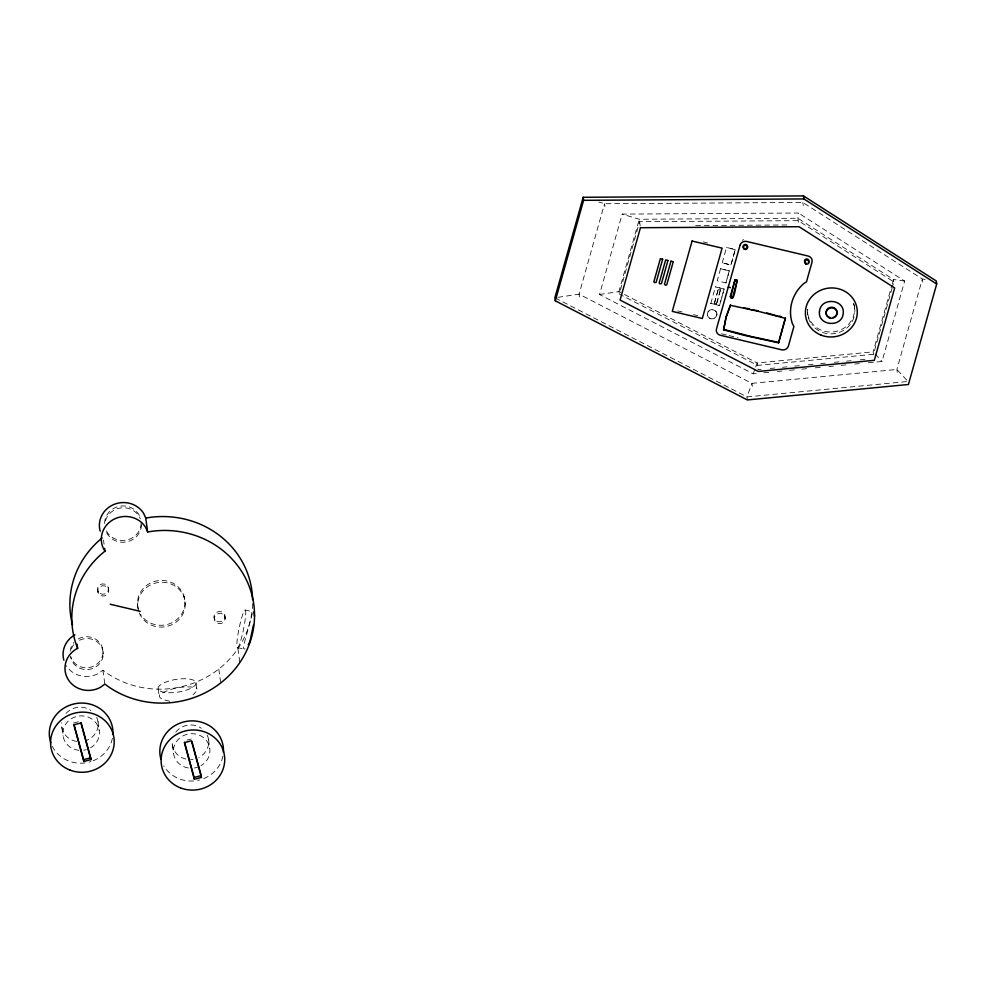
<?xml version="1.0" encoding="UTF-8"?>
<svg xmlns="http://www.w3.org/2000/svg" width="986" height="986" viewBox="0 0 986 986"><rect width="100%" height="100%" fill="white"/><g stroke="black" fill="none" stroke-linecap="round" stroke-linejoin="round"><path stroke-width="0.74" stroke-dasharray="4.93 3.7" d="M756.213 373.509L753.181 373.805L599.537 294.518L622.166 214.11L798.438 213.013L797.908 218.251L798.833 224.907M252.33 613.6L243.567 645.707L243.48 647.925L244.023 648.998L245.12 648.85M196.066 682.793A19.202 6.409 -9 0 1 168.359 692.727A19.202 6.409 -9 0 1 166.831 681.72A19.202 6.409 -9 0 1 196.066 682.793L196.658 690.939L193.207 694.748M169.703 701.256L162.32 699.296L160.163 697.755L159.264 696.091L159.707 694.464C170.122 688.154 184.209 685.406 196.202 687.649L197.04 689.041M892.182 287.826L873.485 354.282L757.519 365.387L619.245 294.025L639.606 221.665L798.241 220.667L893.846 281.922L892.601 286.347M710.807 303.515L715.417 286.889L724.168 288.96L719.558 305.586L710.783 303.331L719.558 305.586M720.544 268.673L717.204 280.825L725.955 282.896L729.32 270.928L720.544 268.673L729.32 270.928M722.233 262.942L726.509 247.449L735.26 249.532L730.983 265.012L722.208 262.757L730.983 265.012M714.369 303.059L718.338 288.923L720.532 289.44L716.625 304.119L714.369 303.059L716.625 304.119M714.443 303.602L718.338 288.923M716.551 303.577L720.532 289.44M719.533 305.401L724.168 288.96M729.295 270.756L725.955 282.896M730.959 264.84L735.26 249.532M873.485 354.282L873.14 351.854L891.849 285.41M892.256 283.931L893.513 279.494L797.908 218.251L639.273 219.249L622.166 214.11M868.383 362.762L882.026 361.455L904.655 281.059L798.438 213.013M753.181 373.805L755.177 368.382M755.683 367.026L757.186 362.971L873.14 351.854M78.276 638.953L78.313 638.928A16.466 15.517 -7.9 0 1 101.459 645.448A16.466 15.517 -7.9 0 1 92.191 666.758A16.466 15.517 -7.9 0 1 70.672 656.528L70.918 658.34A16.466 15.517 -7.9 0 0 92.45 668.57A16.466 15.517 -7.9 0 0 101.706 647.26A16.466 15.517 -7.9 0 0 78.572 640.74L78.572 640.74M252.576 603.666A91.464 86.226 -7.9 0 1 201.292 679.835A91.464 86.226 -7.9 0 1 106.821 673.031L102.926 670.172L98.699 673.302A23.787 22.419 -7.9 0 1 66.247 665.612M73.593 722.985L79.262 721.53M186.946 740.079L191.198 738.982M557.916 297.341L579.09 294.161L751.936 383.357L896.89 369.467L906.984 380.386M599.537 294.518L618.9 291.609L757.186 362.971L758.111 369.627L761.155 369.331M770.312 368.456L774.885 368.012M782.514 367.285L787.099 366.841M794.728 366.114L799.301 365.67M808.458 364.795L813.031 364.364M820.66 363.624L825.245 363.193M834.402 362.318L838.975 361.874M846.604 361.147L851.177 360.703M860.334 359.828L864.919 359.385M763.793 372.782L769.856 372.203M777.436 371.475L781.984 371.044M789.564 370.317L795.628 369.738M801.692 369.158L807.756 368.579M815.336 367.852L821.4 367.273M828.98 366.545L833.527 366.102M841.107 365.375L847.171 364.795M854.751 364.068L859.287 363.637M906.479 381.619L746.944 396.902L556.252 298.487M925.127 279.42L922.341 279.026L802.838 202.463L604.541 203.708L598.847 201.994M695.635 225.547L788.048 224.968M904.655 281.059L893.513 279.494L894.24 284.744M245.28 610.1A19.202 2.255 -78.4 0 1 241.015 639.581A19.202 2.255 -78.4 0 1 237.589 636.894A19.202 2.255 -78.4 0 1 245.28 610.1L253.155 611.727M237.306 647.617L244.023 648.998M703.264 241.915L707.554 242.938M735.285 249.704L726.509 247.449M724.192 289.144L715.417 286.889M718.424 289.477L720.606 289.995M677.752 310.91L682.041 311.933M693.466 314.645L697.755 315.656M721.592 333.81L727.569 335.228M729.073 335.585L738.046 337.705M875.124 353.986L882.026 361.455M158.105 688.696L159.264 696.091M922.76 282.045L922.341 279.026L896.89 369.467L897.309 372.498M854.443 306.757L854.689 308.581A23.652 22.296 -7.9 0 1 854.628 314.177M802.838 202.463L803.27 205.482M807.497 312.648L807.744 314.46M752.355 386.389L751.936 383.357L746.944 396.902L747.363 399.934M716.933 314.078A4.844 4.56 -7.9 0 1 709.686 318.145A4.844 4.56 -7.9 0 1 709.673 310.233A4.844 4.56 -7.9 0 1 716.933 314.078L716.958 314.251A4.844 4.56 -7.9 0 1 709.71 318.33A4.844 4.56 -7.9 0 1 709.698 310.417A4.844 4.56 -7.9 0 1 716.958 314.251M640.185 225.905L639.273 219.249L618.9 291.609L619.245 294.025M604.96 206.727L604.541 203.708L579.09 294.161L579.509 297.18M237.909 648.64L239.844 662.555M224.796 615.252L225.239 618.407A5.485 5.176 -7.9 0 1 217.019 623.016A5.485 5.176 -7.9 0 1 217.006 614.056A5.485 5.176 -7.9 0 1 225.239 618.407M214.024 616.768L214.455 619.923M218.806 669.026L220.728 682.928M208.527 739.5L209.735 748.214M184.172 596.69L184.431 598.502M184.998 602.483L185.245 604.307M172.353 744.985L173.561 753.698M137.485 603.247L137.732 605.071M103.481 539.983L104.06 544.149M108.263 587.631L108.706 590.787A5.485 5.176 -7.9 0 1 100.486 595.408A5.485 5.176 -7.9 0 1 100.473 586.436A5.485 5.176 -7.9 0 1 108.706 590.787M97.491 589.147L97.934 592.303M102.433 647.975L102.692 649.786M103 651.98L103.259 653.804M102.926 670.172L104.849 684.087M98.008 721.69L99.216 730.392M61.835 727.175L63.042 735.876M853.913 304.008A23.652 22.296 -7.9 0 1 833.7 331.838A23.652 22.296 -7.9 0 1 807.337 309.851M742.322 240.239A5.485 5.176 -7.9 0 1 743.654 239.697M854.049 316.925A23.652 22.296 -7.9 0 1 835.425 333.428A23.652 22.296 -7.9 0 1 811.971 324.764M810.393 322.397A23.652 22.296 -7.9 0 1 807.805 308.864M853.272 303.158A23.652 22.296 -7.9 0 1 854.159 305.82M222.91 756.114A31.86 30.036 -7.9 0 1 201.489 779.396M199.566 779.951A31.86 30.036 -7.9 0 1 197.619 780.394M193.65 780.924A31.86 30.036 -7.9 0 1 163.762 765.863M188.314 767.983A18.29 17.243 -7.9 0 1 175.335 743.432A18.29 17.243 -7.9 0 1 204.114 738.144A18.29 17.243 -7.9 0 1 200.984 765.654M198.852 766.714A18.29 17.243 -7.9 0 1 194.267 767.995M207.233 735.186A18.29 17.243 -7.9 0 1 198.728 757.507M193.059 759.294A18.29 17.243 -7.9 0 1 190.668 759.503M185.935 759.047A18.29 17.243 -7.9 0 1 172.291 740.486M175.804 732.13A18.29 17.243 -7.9 0 1 201.391 728.26M112.392 738.292A31.86 30.036 -7.9 0 1 92.844 760.909M90.958 761.574A31.86 30.036 -7.9 0 1 89.048 762.141M85.116 762.905A31.86 30.036 -7.9 0 1 52.332 746.377M78.966 750.309A18.29 17.243 -7.9 0 1 64.472 726.288A18.29 17.243 -7.9 0 1 93.3 720.076A18.29 17.243 -7.9 0 1 90.466 747.832M86.078 749.68A18.29 17.243 -7.9 0 1 83.736 750.186M96.714 717.364A18.29 17.243 -7.9 0 1 87.125 740.178M76.588 741.447A18.29 17.243 -7.9 0 1 61.773 722.664M66.025 713.42A18.29 17.243 -7.9 0 1 90.86 710.438M71.349 648.998A16.466 15.517 -7.9 0 1 74.197 644.277M70.166 651.167A16.466 15.517 -7.9 0 1 73.95 642.465M138.299 609.04A23.787 22.419 -7.9 0 1 165.34 580.705A23.787 22.419 -7.9 0 1 180.709 615.424A23.787 22.419 -7.9 0 1 140.678 614.426M141.405 524.712A18.29 17.243 -7.9 0 1 125.53 542.078A18.29 17.243 -7.9 0 1 105.477 529.753M105.465 520.818A18.29 17.243 -7.9 0 1 122.313 507.778A18.29 17.243 -7.9 0 1 140.295 518.833M141.146 522.9A18.29 17.243 -7.9 0 1 126.06 540.143A18.29 17.243 -7.9 0 1 105.712 529.371M104.602 523.48A18.29 17.243 -7.9 0 1 120.477 506.114A18.29 17.243 -7.9 0 1 140.517 518.439M138.545 610.864A23.787 22.419 -7.9 0 1 167.115 582.8A23.787 22.419 -7.9 0 1 179.021 619.565A23.787 22.419 -7.9 0 1 139.001 612.257M216.76 621.205A5.485 5.176 -7.9 0 0 224.981 616.595A5.485 5.176 -7.9 0 0 216.76 612.232A5.485 5.176 -7.9 0 0 216.76 621.205M100.239 593.584A5.485 5.176 -7.9 0 0 108.46 588.975A5.485 5.176 -7.9 0 0 100.227 584.624A5.485 5.176 -7.9 0 0 100.239 593.584"/><path stroke-width="1.48" d="M253.439 625.112L249.902 641.405M723.638 329.829L726.115 317.369L730.527 305.352L758.16 311.268L785.448 318.367L778.558 342.845L743.58 335.166L723.638 329.829L726.053 316.876L730.466 304.871M737.245 280.603C735.975 281.811 734.57 304.193 730.355 296.367L734.94 280.061L736.209 279.925L737.245 280.603L733.042 295.553M583.17 197.286L554.884 297.784L555.303 300.816L747.363 399.934L908.414 384.503L936.7 284.005L936.281 280.973L803.504 195.906L583.17 197.286L583.589 200.318L555.303 300.816M734.94 280.061L730.552 297.39M778.558 342.845L785.374 317.886M248.238 644.93L249.668 641.997M102.15 537.986L99.327 540.328A91.464 86.226 -7.9 0 0 72.52 624.877M105.021 551.112L101.262 554.243A91.464 86.226 -7.9 0 0 76.008 643.994L77.647 648.406L76.834 648.726A23.787 22.419 -7.9 0 0 68.17 679.527A23.787 22.419 -7.9 0 0 100.634 687.217L104.849 684.087L108.756 686.946A91.464 86.226 -7.9 0 0 251.442 637.708A91.464 86.226 -7.9 0 0 152.583 531.207L147.666 531.972L145.62 527.362A23.787 22.419 -7.9 0 0 113.156 519.671A23.787 22.419 -7.9 0 0 104.491 550.471L105.021 551.112L104.639 548.327M735.063 280.924L737.355 281.466M732.117 297.969L732.647 296.922L732.771 297.772M90.675 757.79L90.922 759.614L83.847 761.438L83.588 759.627L90.675 757.79L81.074 722.627M201.193 775.612L201.452 777.436L194.365 779.26L194.119 777.436L201.193 775.612L191.999 741.916M100.19 531.183A23.787 22.419 -7.9 0 1 114.019 504.413A23.787 22.419 -7.9 0 1 143.685 513.46L145.731 518.069L150.648 517.305A91.464 86.226 -7.9 0 1 252.589 599.599M583.589 200.318L803.923 198.938L936.7 284.005M723.576 329.349L750.864 336.448L778.484 342.364M749.348 308.754L743.912 308.002M758.086 310.775L750.79 309.542M728.247 287.111L730.367 287.616M110.198 604.233L140.209 611.345M766.8 312.895L778.188 316.26M779.236 316.087L781.479 316.703M730.355 296.367L731.205 297.809M201.452 777.436L191.444 740.794L184.37 742.618L194.365 779.26M184.518 742.273L194.119 777.436M90.922 759.614L80.926 722.985L73.851 724.809L83.847 761.438M73.999 724.451L83.588 759.627M803.504 195.906L803.923 198.938M736.998 280.283L737.282 281.306M736.776 280.135L736.899 280.998M736.505 280.024L736.628 280.887M736.209 279.925L736.32 280.788M735.889 279.876L736.012 280.739M735.593 279.864L735.716 280.727M735.322 279.888L735.445 280.751M735.1 279.95L735.223 280.813M732.487 297.02L732.61 297.883M732.278 297.082L732.388 297.945M731.698 297.094L731.822 297.957M731.39 297.045L731.513 297.908M730.811 296.835L730.934 297.698M730.589 296.687L730.712 297.55M253.957 612.047L254.536 616.213M145.731 518.069L147.666 531.972M77.068 644.228L77.647 648.406M805.131 262.522A2.194 2.071 -7.9 0 1 805.131 259.601A2.194 2.071 -7.9 0 1 808.224 259.552A2.194 2.071 -7.9 0 1 808.237 262.473M806.117 263.052A2.194 2.071 -7.9 0 1 805.587 262.843M830.434 317.64A5.546 5.238 -7.9 0 1 826.798 309.826A5.546 5.238 -7.9 0 1 835.857 309.148A5.546 5.238 -7.9 0 1 833.306 317.418M744.75 248.521A2.194 2.071 -7.9 0 1 743.518 245.354A2.194 2.071 -7.9 0 1 747.117 245.292A2.194 2.071 -7.9 0 1 745.884 248.509M160.817 758.9A31.86 30.036 -7.9 0 1 188.659 721.062A31.86 30.036 -7.9 0 1 223.415 752.355M50.853 742.889A31.86 30.036 -7.9 0 1 77.142 703.363A31.86 30.036 -7.9 0 1 112.897 734.545M63.868 660.238A23.787 22.419 -7.9 0 1 74.911 634.824M819.514 311.108C817.234 325.787 841.625 328.178 843.178 313.794C845.458 299.115 821.067 296.724 819.514 311.108M662.654 259.207L656.134 282.39L654.531 282.588L653.841 281.848L660.361 258.665L662.654 259.207M667.953 260.464L661.433 283.648L659.831 283.845L659.141 283.093L665.661 259.922L667.953 260.464M640.444 227.717L620.083 300.077L758.357 371.439L874.323 360.321L894.684 287.961L799.079 226.718L640.444 227.717M670.961 261.179L664.441 284.35L665.427 285.188L666.733 284.892L673.253 261.721L670.961 261.179M692.086 241.028L672.279 311.379L702.303 318.49L722.097 248.139L692.086 241.028M740.03 245.243L716.465 328.991A5.485 5.176 -7.9 0 0 720.347 335.265L781.701 349.808A5.485 5.176 -7.9 0 0 788.406 346.037L793.89 326.563L792.374 323.581A40.746 38.405 -7.9 0 1 803.59 283.709L806.499 281.762L811.971 262.288A5.485 5.176 -7.9 0 0 808.089 256.015L746.735 241.471A5.485 5.176 -7.9 0 0 740.03 245.243M821.067 335.117A25.969 24.477 -7.9 0 0 857.117 309.222A25.969 24.477 -7.9 0 0 815.853 293.027A25.969 24.477 -7.9 0 0 821.067 335.117M805.735 263.928A2.194 2.071 -7.9 0 0 809.025 262.079A2.194 2.071 -7.9 0 0 805.735 260.341A2.194 2.071 -7.9 0 0 805.735 263.928M744.344 249.211A2.194 2.071 -7.9 0 0 747.635 247.363A2.194 2.071 -7.9 0 0 744.344 245.625A2.194 2.071 -7.9 0 0 744.344 249.211M829.14 317.775A5.546 5.238 -7.9 0 0 837.139 312.624A5.546 5.238 -7.9 0 0 828.536 308.729A5.546 5.238 -7.9 0 0 829.14 317.775M180.574 787.925A31.86 30.036 -7.9 0 0 224.488 755.781A31.86 30.036 -7.9 0 0 173.672 736.369A31.86 30.036 -7.9 0 0 180.574 787.925M70.055 770.115A31.86 30.036 -7.9 0 0 113.957 737.959A31.86 30.036 -7.9 0 0 63.141 718.548A31.86 30.036 -7.9 0 0 70.055 770.115"/></g></svg>
